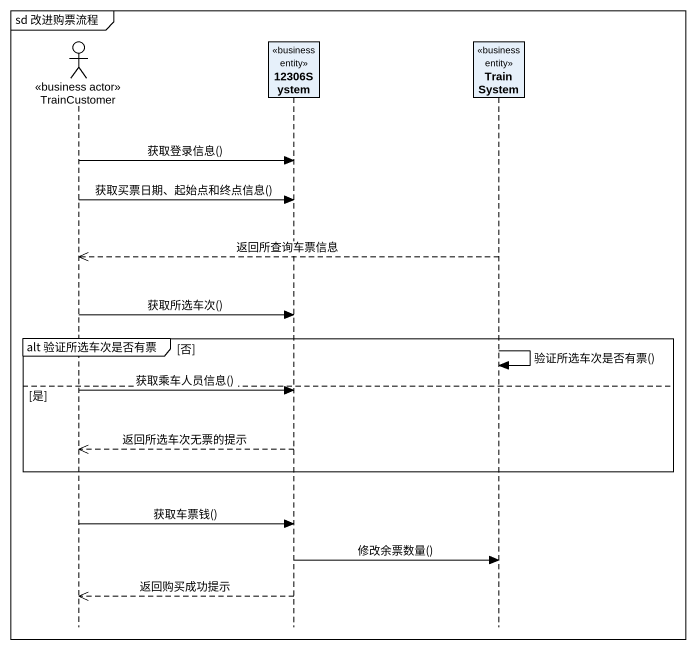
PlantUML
@startuml
mainframe sd 改进购票流程
hide footbox
actor TrainCustomer <<business actor>>
participant "12306System" as c12306System <<business entity>>
participant TrainSystem <<business entity>>

TrainCustomer -> c12306System : 获取登录信息()
TrainCustomer -> c12306System : 获取买票日期、起始点和终点信息()
TrainSystem -->> TrainCustomer : 返回所查询车票信息
TrainCustomer -> c12306System : 获取所选车次()
group alt 验证所选车次是否有票 [否]
  TrainSystem -> TrainSystem : 验证所选车次是否有票()
else 是
  TrainCustomer -> c12306System : 获取乘车人员信息()
  c12306System -->> TrainCustomer : 返回所选车次无票的提示
end
TrainCustomer -> c12306System : 获取车票钱()
c12306System -> TrainSystem : 修改余票数量()
c12306System -->> TrainCustomer : 返回购买成功提示
@enduml
